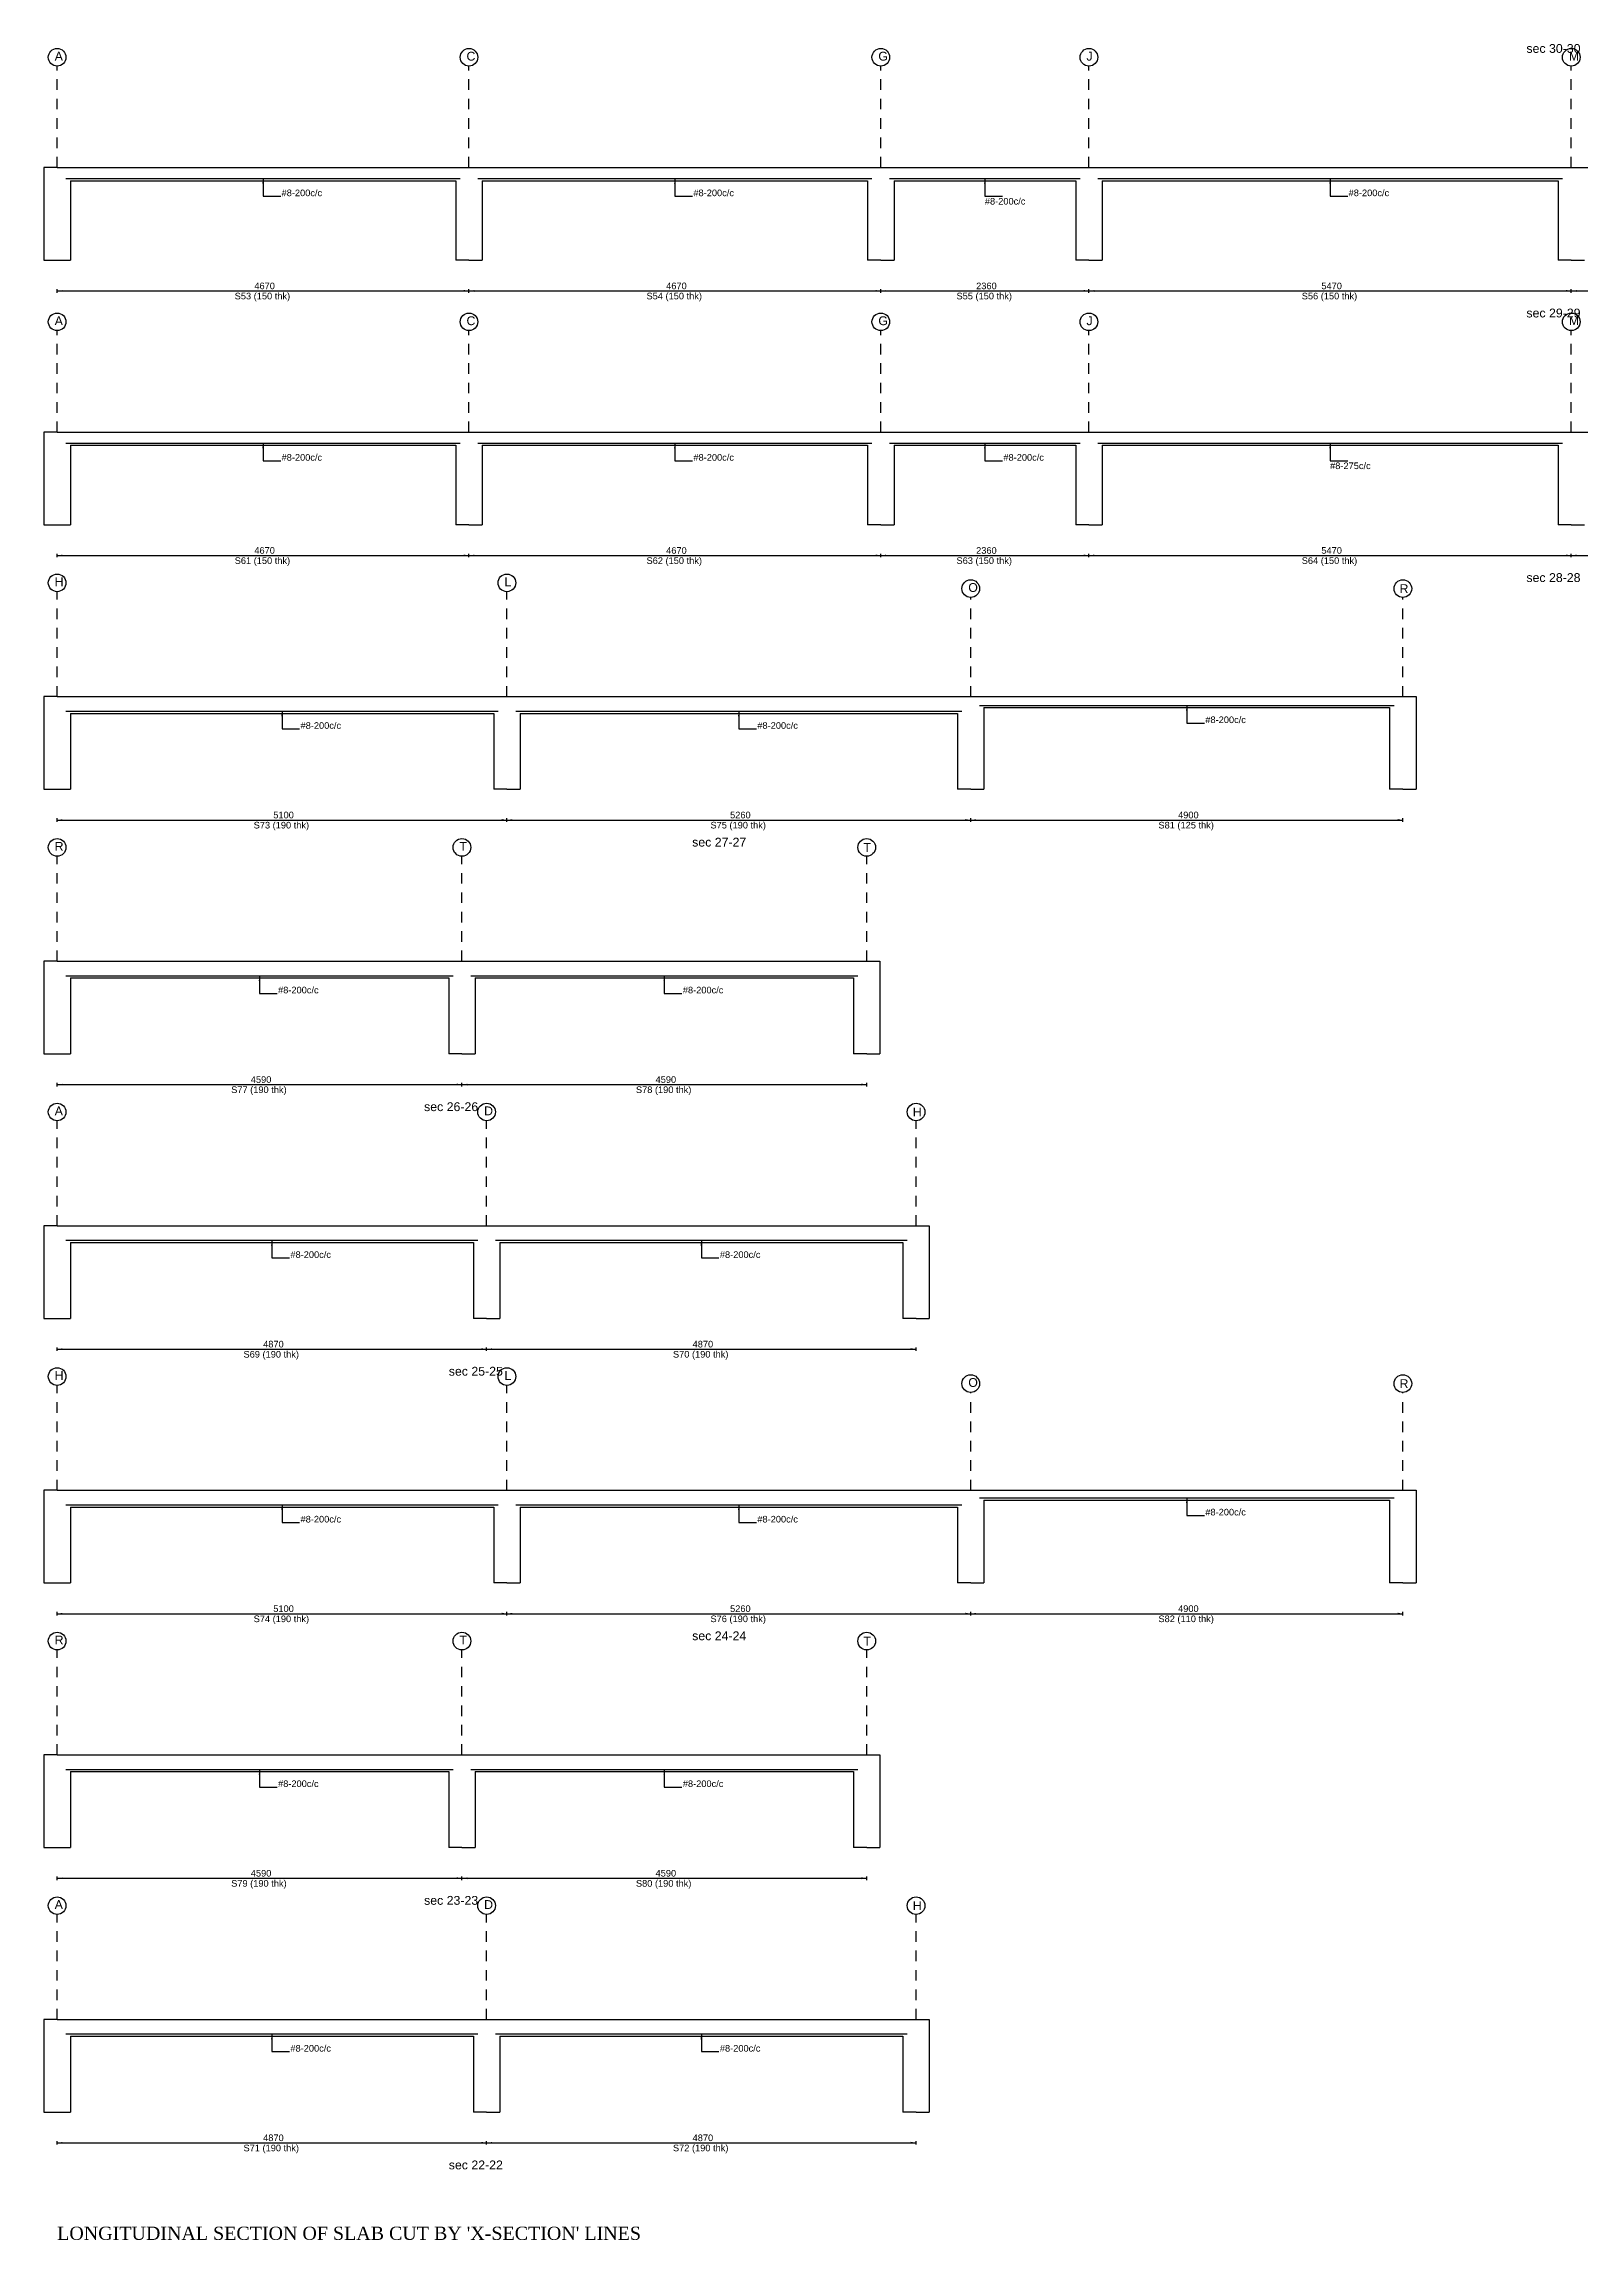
# Model space of a CAD drawing. Extents: x 0 to 119, y -5 to 121.
# Drawn here: x -0.15 to 17.27, y 60.38 to 85.28 of the extents above; entities that cross this region are included whole.
import ezdxf

# ---------------------------------------------------------------- set-up
doc = ezdxf.new("R2010")
doc.units = 0
doc.linetypes.add('ACAD_ISO02W100', pattern=[15, 12, -3])
for name, color, linetype in [('Axisline', 7, 'CONTINUOUS'), ('Axisline_Name', 1, 'CONTINUOUS'), ('LongBars', 1, 'CONTINUOUS'), ('Longsection', 2, 'CONTINUOUS'), ('Section_Name', 1, 'CONTINUOUS'), ('Slab_Bottom_Steel', 1, 'CONTINUOUS'), ('Slab_ID', 4, 'CONTINUOUS'), ('Span_Dim', 7, 'CONTINUOUS'), ('span_line', 7, 'CONTINUOUS'), ('Title', 6, 'CONTINUOUS')]:
    doc.layers.add(name, color=color, linetype=linetype)
doc.styles.add('STRUDS_Arial', font='ARIAL.TTF', dxfattribs={"height": 0.04})
doc.styles.add('STRUDS_Georgia', font='GEORGIA.TTF', dxfattribs={"height": 0.04})

msp = doc.modelspace()

# ---------------------------------------------------------------- linework, layer by layer
at = {"layer": 'Axisline', "linetype": 'ACAD_ISO02W100', "ltscale": 0.01}
for p, q in [((0, 83.88), (0, 85.03)), ((4.67001, 83.88), (4.67001, 85.03)), ((9.34, 83.88), (9.34, 85.03)), ((11.7, 83.88), (11.7, 85.03)), ((17.17, 83.88), (17.17, 85.03)), ((0, 80.88), (0, 82.03)), ((4.67001, 80.88), (4.67001, 82.03)), ((9.34, 80.88), (9.34, 82.03)), ((11.7, 80.88), (11.7, 82.03)), ((17.17, 80.88), (17.17, 82.03)), ((0, 77.88), (0, 79.07)), ((5.1, 77.88), (5.1, 79.07)), ((10.36, 77.88), (10.36, 79.005)), ((15.26, 77.88), (15.26, 79.005)), ((0, 74.88), (0, 76.07)), ((4.59, 74.88), (4.59, 76.07)), ((9.18001, 74.88), (9.18001, 76.07)), ((0, 71.88), (0, 73.07)), ((4.87, 71.88), (4.87, 73.07)), ((9.74001, 71.88), (9.74001, 73.07)), ((0, 68.88), (0, 70.07)), ((5.1, 68.88), (5.1, 70.07)), ((10.36, 68.88), (10.36, 69.99)), ((15.26, 68.88), (15.26, 69.99)), ((0, 65.88), (0, 67.07)), ((4.59, 65.88), (4.59, 67.07)), ((9.18001, 65.88), (9.18001, 67.07)), ((0, 62.88), (0, 64.07)), ((4.87, 62.88), (4.87, 64.07)), ((9.74001, 62.88), (9.74001, 64.07))]:
    msp.add_line(p, q, dxfattribs=at)
at = {"layer": 'Axisline'}
for centre in [(0, 85.13), (4.67001, 85.13), (9.34, 85.13), (11.7, 85.13), (17.17, 85.13), (0, 82.13), (4.67001, 82.13), (9.34, 82.13), (11.7, 82.13), (17.17, 82.13), (0, 79.17), (5.1, 79.17), (10.36, 79.105), (15.26, 79.105), (0, 76.17), (4.59, 76.17), (9.18001, 76.17), (0, 73.17), (4.87, 73.17), (9.74001, 73.17), (0, 70.17), (5.1, 70.17), (10.36, 70.09), (15.26, 70.09), (0, 67.17), (4.59, 67.17), (9.18001, 67.17), (0, 64.17), (4.87, 64.17), (9.74001, 64.17)]:
    msp.add_circle(centre, 0.1, dxfattribs=at)
at = {"layer": 'Longsection'}
for p, q in [((0, 83.88), (-0.15, 83.88)), ((-0.15, 83.88), (-0.15, 82.83)), ((0, 83.88), (4.67001, 83.88)), ((0.15, 83.73), (4.52001, 83.73)), ((0.15, 83.73), (0.15, 82.83)), ((4.52001, 83.73), (4.52001, 82.83)), ((4.67001, 83.88), (9.34, 83.88)), ((4.82001, 83.73), (9.19, 83.73)), ((4.82001, 83.73), (4.82001, 82.83)), ((9.19, 83.73), (9.19, 82.83)), ((9.34, 83.88), (11.7, 83.88)), ((9.49, 83.73), (11.55, 83.73)), ((9.49, 83.73), (9.49, 82.83)), ((11.55, 83.73), (11.55, 82.83)), ((11.7, 83.88), (17.17, 83.88)), ((11.85, 83.73), (17.02, 83.73)), ((11.85, 83.73), (11.85, 82.83)), ((17.02, 83.73), (17.02, 82.83)), ((17.17, 83.88), (22.64, 83.88)), ((-0.15, 82.83), (0, 82.83)), ((0, 82.83), (0.15, 82.83)), ((4.67001, 82.83), (4.52001, 82.83)), ((4.67001, 82.83), (4.82001, 82.83)), ((9.34, 82.83), (9.19, 82.83)), ((9.34, 82.83), (9.49, 82.83)), ((11.7, 82.83), (11.55, 82.83)), ((11.7, 82.83), (11.85, 82.83)), ((17.17, 82.83), (17.02, 82.83)), ((17.17, 82.83), (17.32, 82.83)), ((0, 80.88), (-0.15, 80.88)), ((-0.15, 80.88), (-0.15, 79.83)), ((0, 80.88), (4.67001, 80.88)), ((0.15, 80.73), (4.52001, 80.73)), ((0.15, 80.73), (0.15, 79.83)), ((4.52001, 80.73), (4.52001, 79.83)), ((4.67001, 80.88), (9.34, 80.88)), ((4.82001, 80.73), (9.19, 80.73)), ((4.82001, 80.73), (4.82001, 79.83)), ((9.19, 80.73), (9.19, 79.83)), ((9.34, 80.88), (11.7, 80.88)), ((9.49, 80.73), (11.55, 80.73)), ((9.49, 80.73), (9.49, 79.83)), ((11.55, 80.73), (11.55, 79.83)), ((11.7, 80.88), (17.17, 80.88)), ((11.85, 80.73), (17.02, 80.73)), ((11.85, 80.73), (11.85, 79.83)), ((17.02, 80.73), (17.02, 79.83)), ((17.17, 80.88), (22.64, 80.88)), ((-0.15, 79.83), (0, 79.83)), ((0, 79.83), (0.15, 79.83)), ((4.67001, 79.83), (4.52001, 79.83)), ((4.67001, 79.83), (4.82001, 79.83)), ((9.34, 79.83), (9.19, 79.83)), ((9.34, 79.83), (9.49, 79.83)), ((11.7, 79.83), (11.55, 79.83)), ((11.7, 79.83), (11.85, 79.83)), ((17.17, 79.83), (17.02, 79.83)), ((17.17, 79.83), (17.32, 79.83)), ((0, 77.88), (-0.15, 77.88)), ((-0.15, 77.88), (-0.15, 76.83)), ((0, 77.88), (5.1, 77.88)), ((5.1, 77.88), (10.36, 77.88)), ((10.36, 77.88), (15.26, 77.88)), ((10.51, 77.755), (15.11, 77.755)), ((10.51, 77.755), (10.51, 76.83)), ((15.11, 77.755), (15.11, 76.83)), ((15.26, 77.88), (15.41, 77.88)), ((15.41, 77.88), (15.41, 76.83)), ((0.15, 77.69), (4.95, 77.69)), ((0.15, 77.69), (0.15, 76.83)), ((4.95, 77.69), (4.95, 76.83)), ((5.25, 77.69), (10.21, 77.69)), ((5.25, 77.69), (5.25, 76.83)), ((10.21, 77.69), (10.21, 76.83)), ((-0.15, 76.83), (0, 76.83)), ((0, 76.83), (0.15, 76.83)), ((5.1, 76.83), (4.95, 76.83)), ((5.1, 76.83), (5.25, 76.83)), ((10.36, 76.83), (10.21, 76.83)), ((10.36, 76.83), (10.51, 76.83)), ((15.26, 76.83), (15.11, 76.83)), ((15.26, 76.83), (15.41, 76.83)), ((0, 74.88), (-0.15, 74.88)), ((-0.15, 74.88), (-0.15, 73.83)), ((0, 74.88), (4.59, 74.88)), ((4.59, 74.88), (9.18001, 74.88)), ((9.18001, 74.88), (9.33001, 74.88)), ((9.33001, 74.88), (9.33001, 73.83)), ((0.15, 74.69), (4.44, 74.69)), ((0.15, 74.69), (0.15, 73.83)), ((4.44, 74.69), (4.44, 73.83)), ((4.74, 74.69), (9.03001, 74.69)), ((4.74, 74.69), (4.74, 73.83)), ((9.03001, 74.69), (9.03001, 73.83)), ((-0.15, 73.83), (0, 73.83)), ((0, 73.83), (0.15, 73.83)), ((4.59, 73.83), (4.44, 73.83)), ((4.59, 73.83), (4.74, 73.83)), ((9.18001, 73.83), (9.03001, 73.83)), ((9.18001, 73.83), (9.33001, 73.83)), ((0, 71.88), (-0.15, 71.88)), ((-0.15, 71.88), (-0.15, 70.83)), ((0, 71.88), (4.87, 71.88)), ((4.87, 71.88), (9.74001, 71.88)), ((9.74001, 71.88), (9.89001, 71.88)), ((9.89001, 71.88), (9.89001, 70.83)), ((0.15, 71.69), (4.72, 71.69)), ((0.15, 71.69), (0.15, 70.83)), ((4.72, 71.69), (4.72, 70.83)), ((5.02, 71.69), (9.59001, 71.69)), ((5.02, 71.69), (5.02, 70.83)), ((9.59001, 71.69), (9.59001, 70.83)), ((-0.15, 70.83), (0, 70.83)), ((0, 70.83), (0.15, 70.83)), ((4.87, 70.83), (4.72, 70.83)), ((4.87, 70.83), (5.02, 70.83)), ((9.74001, 70.83), (9.59001, 70.83)), ((9.74001, 70.83), (9.89001, 70.83)), ((0, 68.88), (-0.15, 68.88)), ((-0.15, 68.88), (-0.15, 67.83)), ((0, 68.88), (5.1, 68.88)), ((5.1, 68.88), (10.36, 68.88)), ((10.36, 68.88), (15.26, 68.88)), ((10.51, 68.77), (15.11, 68.77)), ((10.51, 68.77), (10.51, 67.83)), ((15.11, 68.77), (15.11, 67.83)), ((15.26, 68.88), (15.41, 68.88)), ((15.41, 68.88), (15.41, 67.83)), ((0.15, 68.69), (4.95, 68.69)), ((0.15, 68.69), (0.15, 67.83)), ((4.95, 68.69), (4.95, 67.83)), ((5.25, 68.69), (10.21, 68.69)), ((5.25, 68.69), (5.25, 67.83)), ((10.21, 68.69), (10.21, 67.83)), ((-0.15, 67.83), (0, 67.83)), ((0, 67.83), (0.15, 67.83)), ((5.1, 67.83), (4.95, 67.83)), ((5.1, 67.83), (5.25, 67.83)), ((10.36, 67.83), (10.21, 67.83)), ((10.36, 67.83), (10.51, 67.83)), ((15.26, 67.83), (15.11, 67.83)), ((15.26, 67.83), (15.41, 67.83)), ((0, 65.88), (-0.15, 65.88)), ((-0.15, 65.88), (-0.15, 64.83)), ((0, 65.88), (4.59, 65.88)), ((4.59, 65.88), (9.18001, 65.88)), ((9.18001, 65.88), (9.33001, 65.88)), ((9.33001, 65.88), (9.33001, 64.83)), ((0.15, 65.69), (4.44, 65.69)), ((0.15, 65.69), (0.15, 64.83)), ((4.44, 65.69), (4.44, 64.83)), ((4.74, 65.69), (9.03001, 65.69)), ((4.74, 65.69), (4.74, 64.83)), ((9.03001, 65.69), (9.03001, 64.83)), ((-0.15, 64.83), (0, 64.83)), ((0, 64.83), (0.15, 64.83)), ((4.59, 64.83), (4.44, 64.83)), ((4.59, 64.83), (4.74, 64.83)), ((9.18001, 64.83), (9.03001, 64.83)), ((9.18001, 64.83), (9.33001, 64.83)), ((0, 62.88), (-0.15, 62.88)), ((-0.15, 62.88), (-0.15, 61.83)), ((0, 62.88), (4.87, 62.88)), ((4.87, 62.88), (9.74001, 62.88)), ((9.74001, 62.88), (9.89001, 62.88)), ((9.89001, 62.88), (9.89001, 61.83)), ((0.15, 62.69), (4.72, 62.69)), ((0.15, 62.69), (0.15, 61.83)), ((4.72, 62.69), (4.72, 61.83)), ((5.02, 62.69), (9.59001, 62.69)), ((5.02, 62.69), (5.02, 61.83)), ((9.59001, 62.69), (9.59001, 61.83)), ((-0.15, 61.83), (0, 61.83)), ((0, 61.83), (0.15, 61.83)), ((4.87, 61.83), (4.72, 61.83)), ((4.87, 61.83), (5.02, 61.83)), ((9.74001, 61.83), (9.59001, 61.83)), ((9.74001, 61.83), (9.89001, 61.83))]:
    msp.add_line(p, q, dxfattribs=at)
at = {"layer": 'Slab_Bottom_Steel'}
for p, q in [((0.1, 83.755), (4.57001, 83.755)), ((2.335, 83.755), (2.335, 83.555)), ((4.77001, 83.755), (9.24, 83.755)), ((7.005, 83.755), (7.005, 83.555)), ((9.44, 83.755), (11.6, 83.755)), ((10.52, 83.755), (10.52, 83.555)), ((11.8, 83.755), (17.07, 83.755)), ((14.435, 83.755), (14.435, 83.555)), ((2.335, 83.555), (2.535, 83.555)), ((7.005, 83.555), (7.205, 83.555)), ((10.52, 83.555), (10.72, 83.555)), ((14.435, 83.555), (14.635, 83.555)), ((0.1, 80.755), (4.57001, 80.755)), ((2.335, 80.755), (2.335, 80.555)), ((4.77001, 80.755), (9.24, 80.755)), ((7.005, 80.755), (7.005, 80.555)), ((9.44, 80.755), (11.6, 80.755)), ((10.52, 80.755), (10.52, 80.555)), ((11.8, 80.755), (17.07, 80.755)), ((14.435, 80.755), (14.435, 80.555)), ((2.335, 80.555), (2.535, 80.555)), ((7.005, 80.555), (7.205, 80.555)), ((10.52, 80.555), (10.72, 80.555)), ((14.435, 80.555), (14.635, 80.555)), ((0.1, 77.715), (5, 77.715)), ((2.55, 77.715), (2.55, 77.515)), ((5.2, 77.715), (10.26, 77.715)), ((7.73, 77.715), (7.73, 77.515)), ((10.46, 77.78), (15.16, 77.78)), ((12.81, 77.78), (12.81, 77.58)), ((2.55, 77.515), (2.75, 77.515)), ((7.73, 77.515), (7.93, 77.515)), ((12.81, 77.58), (13.01, 77.58)), ((0.1, 74.715), (4.49, 74.715)), ((2.295, 74.715), (2.295, 74.515)), ((4.69, 74.715), (9.08001, 74.715)), ((6.885, 74.715), (6.885, 74.515)), ((2.295, 74.515), (2.495, 74.515)), ((6.885, 74.515), (7.085, 74.515)), ((0.1, 71.715), (4.77, 71.715)), ((2.435, 71.715), (2.435, 71.515)), ((2.435, 71.515), (2.635, 71.515)), ((4.97, 71.715), (9.64001, 71.715)), ((7.305, 71.715), (7.305, 71.515)), ((7.305, 71.515), (7.505, 71.515)), ((10.46, 68.795), (15.16, 68.795)), ((12.81, 68.795), (12.81, 68.595)), ((0.1, 68.715), (5, 68.715)), ((2.55, 68.715), (2.55, 68.515)), ((2.55, 68.515), (2.75, 68.515)), ((5.2, 68.715), (10.26, 68.715)), ((7.73, 68.715), (7.73, 68.515)), ((7.73, 68.515), (7.93, 68.515)), ((12.81, 68.595), (13.01, 68.595)), ((0.1, 65.715), (4.49, 65.715)), ((2.295, 65.715), (2.295, 65.515)), ((2.295, 65.515), (2.495, 65.515)), ((4.69, 65.715), (9.08001, 65.715)), ((6.885, 65.715), (6.885, 65.515)), ((6.885, 65.515), (7.085, 65.515)), ((0.1, 62.715), (4.77, 62.715)), ((2.435, 62.715), (2.435, 62.515)), ((2.435, 62.515), (2.635, 62.515)), ((4.97, 62.715), (9.64001, 62.715)), ((7.305, 62.715), (7.305, 62.515)), ((7.305, 62.515), (7.505, 62.515))]:
    msp.add_line(p, q, dxfattribs=at)
for points in [[(2.335, 83.755), (2.325, 83.695), (2.335, 83.755), (2.345, 83.695)], [(7.005, 83.755), (6.995, 83.695), (7.005, 83.755), (7.01501, 83.695)], [(10.52, 83.755), (10.51, 83.695), (10.52, 83.755), (10.53, 83.695)], [(14.435, 83.755), (14.425, 83.695), (14.435, 83.755), (14.445, 83.695)], [(2.335, 80.755), (2.325, 80.695), (2.335, 80.755), (2.345, 80.695)], [(7.005, 80.755), (6.995, 80.695), (7.005, 80.755), (7.01501, 80.695)], [(10.52, 80.755), (10.51, 80.695), (10.52, 80.755), (10.53, 80.695)], [(14.435, 80.755), (14.425, 80.695), (14.435, 80.755), (14.445, 80.695)], [(2.55, 77.715), (2.54, 77.655), (2.55, 77.715), (2.56, 77.655)], [(7.73, 77.715), (7.72, 77.655), (7.73, 77.715), (7.74, 77.655)], [(12.81, 77.78), (12.8, 77.72), (12.81, 77.78), (12.82, 77.72)], [(2.295, 74.715), (2.285, 74.655), (2.295, 74.715), (2.305, 74.655)], [(6.885, 74.715), (6.875, 74.655), (6.885, 74.715), (6.895, 74.655)], [(2.435, 71.715), (2.425, 71.655), (2.435, 71.715), (2.445, 71.655)], [(7.305, 71.715), (7.295, 71.655), (7.305, 71.715), (7.315, 71.655)], [(12.81, 68.795), (12.8, 68.735), (12.81, 68.795), (12.82, 68.735)], [(2.55, 68.715), (2.54, 68.655), (2.55, 68.715), (2.56, 68.655)], [(7.73, 68.715), (7.72, 68.655), (7.73, 68.715), (7.74, 68.655)], [(2.295, 65.715), (2.285, 65.655), (2.295, 65.715), (2.305, 65.655)], [(6.885, 65.715), (6.875, 65.655), (6.885, 65.715), (6.895, 65.655)], [(2.435, 62.715), (2.425, 62.655), (2.435, 62.715), (2.445, 62.655)], [(7.305, 62.715), (7.295, 62.655), (7.305, 62.715), (7.315, 62.655)]]:
    msp.add_solid(points, dxfattribs=at)
at = {"layer": 'Span_Line'}
for p, q in [((0, 82.46), (0, 82.5)), ((0, 82.48), (4.67001, 82.48)), ((4.67001, 82.46), (4.67001, 82.5)), ((4.67001, 82.46), (4.67001, 82.5)), ((4.67001, 82.48), (9.34, 82.48)), ((9.34, 82.46), (9.34, 82.5)), ((9.34, 82.46), (9.34, 82.5)), ((9.34, 82.48), (11.7, 82.48)), ((11.7, 82.46), (11.7, 82.5)), ((11.7, 82.46), (11.7, 82.5)), ((11.7, 82.48), (17.17, 82.48)), ((17.17, 82.46), (17.17, 82.5)), ((17.17, 82.46), (17.17, 82.5)), ((17.17, 82.48), (22.64, 82.48)), ((0, 79.46), (0, 79.5)), ((0, 79.48), (4.67001, 79.48)), ((4.67001, 79.46), (4.67001, 79.5)), ((4.67001, 79.46), (4.67001, 79.5)), ((4.67001, 79.48), (9.34, 79.48)), ((9.34, 79.46), (9.34, 79.5)), ((9.34, 79.46), (9.34, 79.5)), ((9.34, 79.48), (11.7, 79.48)), ((11.7, 79.46), (11.7, 79.5)), ((11.7, 79.46), (11.7, 79.5)), ((11.7, 79.48), (17.17, 79.48)), ((17.17, 79.46), (17.17, 79.5)), ((17.17, 79.46), (17.17, 79.5)), ((17.17, 79.48), (22.64, 79.48)), ((0, 76.46), (0, 76.5)), ((0, 76.48), (5.1, 76.48)), ((5.1, 76.46), (5.1, 76.5)), ((5.1, 76.46), (5.1, 76.5)), ((5.1, 76.48), (10.36, 76.48)), ((10.36, 76.46), (10.36, 76.5)), ((10.36, 76.46), (10.36, 76.5)), ((10.36, 76.48), (15.26, 76.48)), ((15.26, 76.46), (15.26, 76.5)), ((0, 73.46), (0, 73.5)), ((0, 73.48), (4.59, 73.48)), ((4.59, 73.46), (4.59, 73.5)), ((4.59, 73.46), (4.59, 73.5)), ((4.59, 73.48), (9.18001, 73.48)), ((9.18001, 73.46), (9.18001, 73.5)), ((0, 70.46), (0, 70.5)), ((0, 70.48), (4.87, 70.48)), ((4.87, 70.46), (4.87, 70.5)), ((4.87, 70.46), (4.87, 70.5)), ((4.87, 70.48), (9.74001, 70.48)), ((9.74001, 70.46), (9.74001, 70.5)), ((0, 67.46), (0, 67.5)), ((5.1, 67.46), (5.1, 67.5)), ((5.1, 67.46), (5.1, 67.5)), ((10.36, 67.46), (10.36, 67.5)), ((10.36, 67.46), (10.36, 67.5)), ((15.26, 67.46), (15.26, 67.5)), ((0, 67.48), (5.1, 67.48)), ((5.1, 67.48), (10.36, 67.48)), ((10.36, 67.48), (15.26, 67.48)), ((0, 64.46), (0, 64.5)), ((0, 64.48), (4.59, 64.48)), ((4.59, 64.46), (4.59, 64.5)), ((4.59, 64.46), (4.59, 64.5)), ((4.59, 64.48), (9.18001, 64.48)), ((9.18001, 64.46), (9.18001, 64.5)), ((0, 61.46), (0, 61.5)), ((0, 61.48), (4.87, 61.48)), ((4.87, 61.46), (4.87, 61.5)), ((4.87, 61.46), (4.87, 61.5)), ((4.87, 61.48), (9.74001, 61.48)), ((9.74001, 61.46), (9.74001, 61.5))]:
    msp.add_line(p, q, dxfattribs=at)
for points in [[(0, 82.48), (0.06, 82.49), (0, 82.48), (0.06, 82.47)], [(4.67001, 82.48), (4.61001, 82.492), (4.67001, 82.48), (4.61001, 82.47)], [(4.67001, 82.48), (4.73001, 82.49), (4.67001, 82.48), (4.73001, 82.47)], [(9.34, 82.48), (9.28, 82.492), (9.34, 82.48), (9.28, 82.47)], [(9.34, 82.48), (9.4, 82.49), (9.34, 82.48), (9.4, 82.47)], [(11.7, 82.48), (11.64, 82.492), (11.7, 82.48), (11.64, 82.47)], [(11.7, 82.48), (11.76, 82.49), (11.7, 82.48), (11.76, 82.47)], [(17.17, 82.48), (17.11, 82.492), (17.17, 82.48), (17.11, 82.47)], [(17.17, 82.48), (17.23, 82.49), (17.17, 82.48), (17.23, 82.47)], [(0, 79.48), (0.06, 79.49), (0, 79.48), (0.06, 79.47)], [(4.67001, 79.48), (4.61001, 79.492), (4.67001, 79.48), (4.61001, 79.47)], [(4.67001, 79.48), (4.73001, 79.49), (4.67001, 79.48), (4.73001, 79.47)], [(9.34, 79.48), (9.28, 79.492), (9.34, 79.48), (9.28, 79.47)], [(9.34, 79.48), (9.4, 79.49), (9.34, 79.48), (9.4, 79.47)], [(11.7, 79.48), (11.64, 79.492), (11.7, 79.48), (11.64, 79.47)], [(11.7, 79.48), (11.76, 79.49), (11.7, 79.48), (11.76, 79.47)], [(17.17, 79.48), (17.11, 79.492), (17.17, 79.48), (17.11, 79.47)], [(17.17, 79.48), (17.23, 79.49), (17.17, 79.48), (17.23, 79.47)], [(0, 76.48), (0.06, 76.49), (0, 76.48), (0.06, 76.47)], [(5.1, 76.48), (5.04, 76.492), (5.1, 76.48), (5.04, 76.47)], [(5.1, 76.48), (5.16, 76.49), (5.1, 76.48), (5.16, 76.47)], [(10.36, 76.48), (10.3, 76.492), (10.36, 76.48), (10.3, 76.47)], [(10.36, 76.48), (10.42, 76.49), (10.36, 76.48), (10.42, 76.47)], [(15.26, 76.48), (15.2, 76.492), (15.26, 76.48), (15.2, 76.47)], [(0, 73.48), (0.06, 73.49), (0, 73.48), (0.06, 73.47)], [(4.59, 73.48), (4.53, 73.492), (4.59, 73.48), (4.53, 73.47)], [(4.59, 73.48), (4.65, 73.49), (4.59, 73.48), (4.65, 73.47)], [(9.18001, 73.48), (9.12001, 73.492), (9.18001, 73.48), (9.12001, 73.47)], [(0, 70.48), (0.06, 70.49), (0, 70.48), (0.06, 70.47)], [(4.87, 70.48), (4.81, 70.492), (4.87, 70.48), (4.81, 70.47)], [(4.87, 70.48), (4.93, 70.49), (4.87, 70.48), (4.93, 70.47)], [(9.74001, 70.48), (9.68001, 70.492), (9.74001, 70.48), (9.68001, 70.47)], [(0, 67.48), (0.06, 67.49), (0, 67.48), (0.06, 67.47)], [(5.1, 67.48), (5.04, 67.492), (5.1, 67.48), (5.04, 67.47)], [(5.1, 67.48), (5.16, 67.49), (5.1, 67.48), (5.16, 67.47)], [(10.36, 67.48), (10.3, 67.492), (10.36, 67.48), (10.3, 67.47)], [(10.36, 67.48), (10.42, 67.49), (10.36, 67.48), (10.42, 67.47)], [(15.26, 67.48), (15.2, 67.492), (15.26, 67.48), (15.2, 67.47)], [(0, 64.48), (0.06, 64.49), (0, 64.48), (0.06, 64.47)], [(4.59, 64.48), (4.53, 64.492), (4.59, 64.48), (4.53, 64.47)], [(4.59, 64.48), (4.65, 64.49), (4.59, 64.48), (4.65, 64.47)], [(9.18001, 64.48), (9.12001, 64.492), (9.18001, 64.48), (9.12001, 64.47)], [(0, 61.48), (0.06, 61.49), (0, 61.48), (0.06, 61.47)], [(4.87, 61.48), (4.81, 61.492), (4.87, 61.48), (4.81, 61.47)], [(4.87, 61.48), (4.93, 61.49), (4.87, 61.48), (4.93, 61.47)], [(9.74001, 61.48), (9.68001, 61.492), (9.74001, 61.48), (9.68001, 61.47)]]:
    msp.add_solid(points, dxfattribs=at)

# ---------------------------------------------------------------- texts
at = {"layer": 'Axisline_Name', "style": 'STRUDS_Arial'}
for s, p in [('A', (-0.02813, 85.0925)), ('C', (4.64188, 85.0925)), ('G', (9.31188, 85.0925)), ('J', (11.6719, 85.0925)), ('M', (17.1419, 85.0925)), ('A', (-0.02813, 82.0925)), ('C', (4.64188, 82.0925)), ('G', (9.31188, 82.0925)), ('J', (11.6719, 82.0925)), ('M', (17.1419, 82.0925)), ('H', (-0.02813, 79.1325)), ('L', (5.07187, 79.1325)), ('O', (10.3319, 79.0675)), ('R', (15.2225, 79.055)), ('R', (-0.02813, 76.1325)), ('T', (4.56187, 76.1325)), ('T', (9.14251, 76.12)), ('A', (-0.02813, 73.1325)), ('D', (4.84188, 73.1325)), ('H', (9.70251, 73.12)), ('H', (-0.02813, 70.1325)), ('L', (5.07187, 70.1325)), ('O', (10.3319, 70.0525)), ('R', (15.2225, 70.04)), ('R', (-0.02813, 67.1325)), ('T', (4.56187, 67.1325)), ('T', (9.14251, 67.12)), ('A', (-0.02813, 64.1325)), ('D', (4.84188, 64.1325)), ('H', (9.70251, 64.12))]:
    msp.add_text(s, height=0.1, dxfattribs=at).set_placement(p)
at = {"layer": 'LongBars', "style": 'STRUDS_Arial'}
for p in [(2.545, 83.555), (7.215, 83.555), (14.645, 83.555), (2.545, 80.555), (7.215, 80.555), (10.73, 80.555), (2.76, 77.515), (7.94, 77.515), (13.02, 77.58), (2.505, 74.515), (7.095, 74.515), (2.645, 71.515), (7.515, 71.515), (2.76, 68.515), (7.94, 68.515), (13.02, 68.595), (2.505, 65.515), (7.095, 65.515), (2.645, 62.515), (7.515, 62.515)]:
    msp.add_text('#8-200c/c', height=0.075, dxfattribs=at).set_placement(p)
at = {"layer": 'Section_name', "style": 'STRUDS_Arial'}
for s, p in [('sec 30-30', (16.661, 85.18)), ('sec 29-29', (16.661, 82.18)), ('sec 28-28', (16.661, 79.18)), ('sec 27-27', (7.201, 76.18)), ('sec 26-26', (4.161, 73.18)), ('sec 25-25', (4.441, 70.18)), ('sec 24-24', (7.201, 67.18)), ('sec 23-23', (4.161, 64.18)), ('sec 22-22', (4.441, 61.18))]:
    msp.add_text(s, height=0.1, dxfattribs=at).set_placement(p)
at = {"layer": 'Slab_Bottom_Steel', "style": 'STRUDS_Arial'}
for s, p in [('#8-200c/c', (10.52, 83.46)), ('#8-275c/c', (14.435, 80.46))]:
    msp.add_text(s, height=0.075, dxfattribs=at).set_placement(p)
at = {"layer": 'Slab_ID', "style": 'STRUDS_Arial'}
for s, p in [('S53 (150 thk)', (2.01325, 82.385)), ('S54 (150 thk)', (6.68325, 82.385)), ('S55 (150 thk)', (10.1983, 82.385)), ('S56 (150 thk)', (14.1133, 82.385)), ('S61 (150 thk)', (2.01325, 79.385)), ('S62 (150 thk)', (6.68325, 79.385)), ('S63 (150 thk)', (10.1983, 79.385)), ('S64 (150 thk)', (14.1133, 79.385)), ('S73 (190 thk)', (2.22825, 76.385)), ('S75 (190 thk)', (7.40825, 76.385)), ('S81 (125 thk)', (12.4882, 76.385)), ('S77 (190 thk)', (1.97325, 73.385)), ('S78 (190 thk)', (6.56325, 73.385)), ('S69 (190 thk)', (2.11325, 70.385)), ('S70 (190 thk)', (6.98325, 70.385)), ('S74 (190 thk)', (2.22825, 67.385)), ('S76 (190 thk)', (7.40825, 67.385)), ('S82 (110 thk)', (12.4882, 67.385)), ('S79 (190 thk)', (1.97325, 64.385)), ('S80 (190 thk)', (6.56325, 64.385)), ('S71 (190 thk)', (2.11325, 61.385)), ('S72 (190 thk)', (6.98325, 61.385))]:
    msp.add_text(s, height=0.075, dxfattribs=at).set_placement(p)
at = {"layer": 'Span_Dim', "style": 'STRUDS_Arial'}
for s, p in [('4670', (2.236, 82.5)), ('4670', (6.906, 82.5)), ('2360', (10.421, 82.5)), ('5470', (14.336, 82.5)), ('4670', (2.236, 79.5)), ('4670', (6.906, 79.5)), ('2360', (10.421, 79.5)), ('5470', (14.336, 79.5)), ('5100', (2.451, 76.5)), ('5260', (7.631, 76.5)), ('4900', (12.711, 76.5)), ('4590', (2.196, 73.5)), ('4590', (6.786, 73.5)), ('4870', (2.336, 70.5)), ('4870', (7.206, 70.5)), ('5100', (2.451, 67.5)), ('5260', (7.631, 67.5)), ('4900', (12.711, 67.5)), ('4590', (2.196, 64.5)), ('4590', (6.786, 64.5)), ('4870', (2.336, 61.5)), ('4870', (7.206, 61.5))]:
    msp.add_text(s, height=0.075, dxfattribs=at).set_placement(p)
at = {"layer": 'Title', "style": 'STRUDS_Georgia'}
msp.add_text("LONGITUDINAL SECTION OF SLAB CUT BY 'X-SECTION' LINES", height=0.15, dxfattribs=at).set_placement((0, 60.38))

doc.saveas('drawing.dxf')
